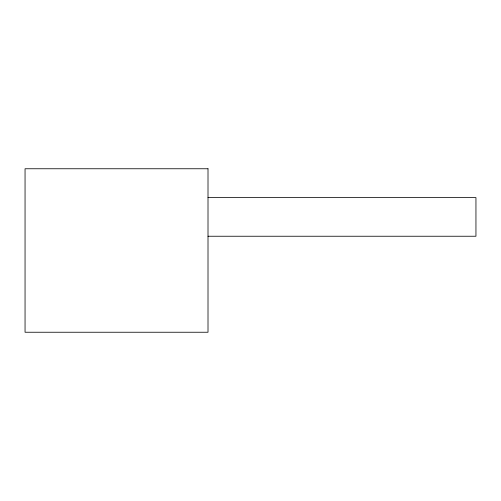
<?xml version="1.0" encoding="UTF-8"?>
<svg xmlns="http://www.w3.org/2000/svg" width="501" height="501" viewBox="0 0 501 501"><rect width="100%" height="100%" fill="white"/><g stroke="black" fill="none" stroke-linecap="round" stroke-linejoin="round"><path stroke-width="0.75" d="M208.009 197.607L475.95 197.607L475.95 236.24L208.009 236.24M208.009 168.756L25.05 168.756L25.05 332.244L208.009 332.244L208.009 168.756"/></g></svg>
